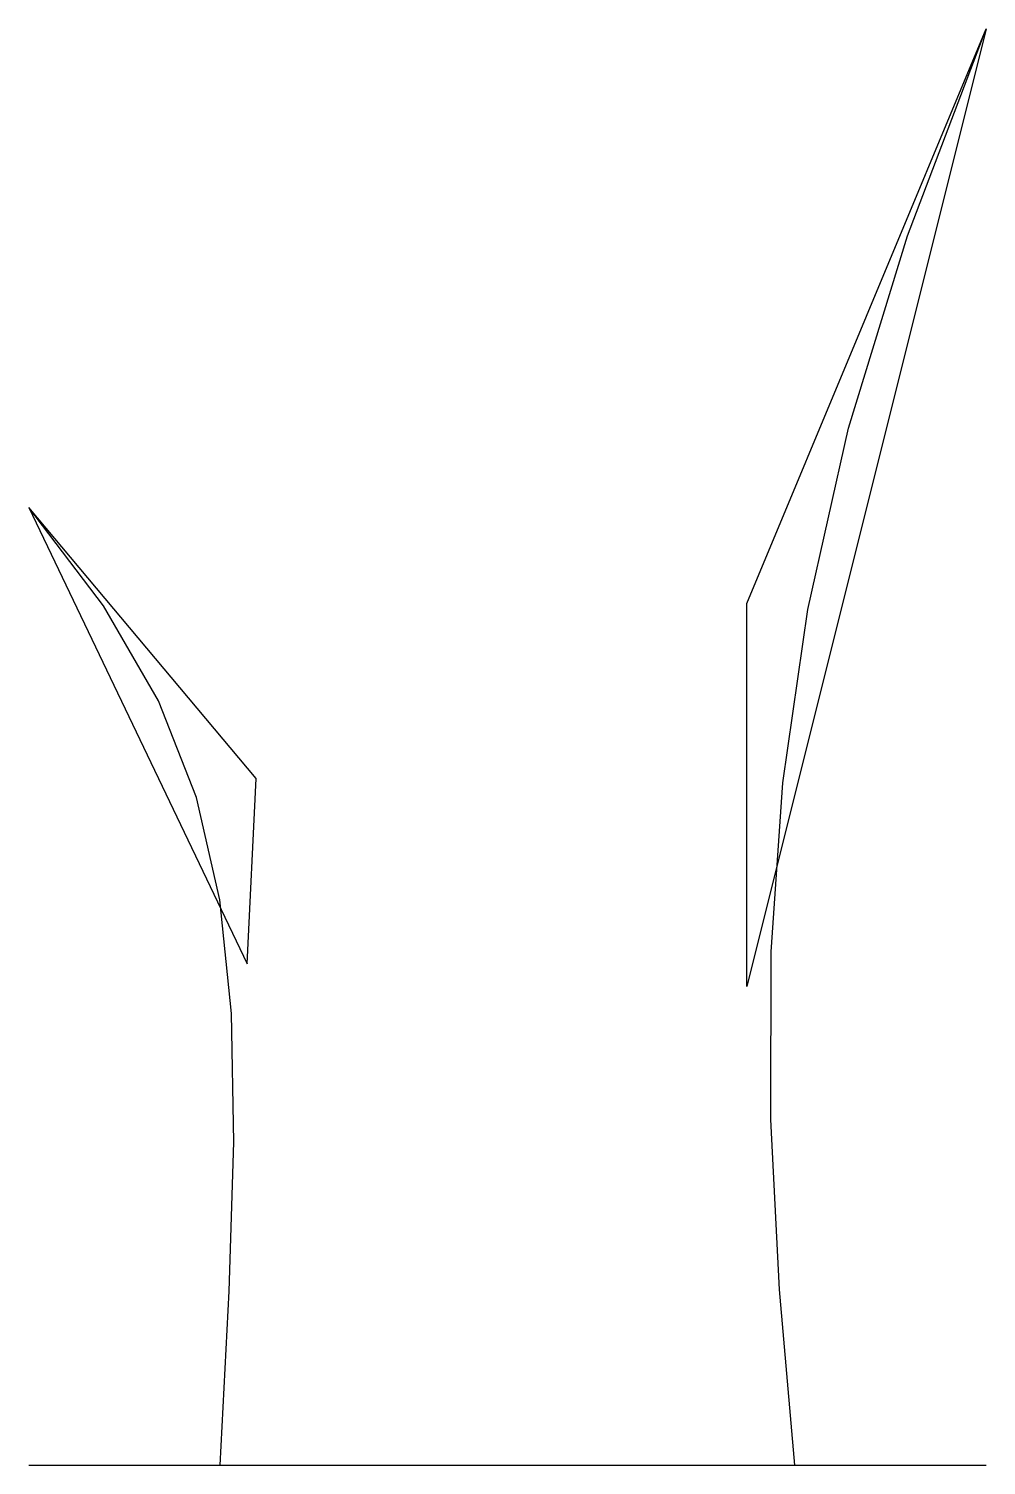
# Model space of a CAD drawing. Extents: x -1 to 1, y 0 to 3.
import ezdxf

# ---------------------------------------------------------------- set-up
doc = ezdxf.new("R2010")
doc.units = 0
doc.layers.get('0').update_dxf_attribs({"linetype": 'CONTINUOUS'})

msp = doc.modelspace()

# ---------------------------------------------------------------- linework, layer by layer
at = {"color": 0}
msp.add_line((-1, 0), (1, 0), dxfattribs=at)
for points in [[(0.6, 0), (0.6, 0), (0.568, 0.3668), (0.55, 0.7219), (0.5508, 1.0723), (0.575, 1.425), (0.6273, 1.7871), (0.7125, 2.1656), (0.8352, 2.5676), (1, 3), (0.5, 1), (0.5, 1.8), (1, 3)], [(-0.6, 0), (-0.6, 0), (-0.5815, 0.3634), (-0.5719, 0.6747), (-0.5765, 0.9438), (-0.6006, 1.1805), (-0.6497, 1.3947), (-0.7291, 1.5961), (-0.844, 1.7946), (-1, 2), (-0.5436, 1.0473), (-0.5247, 1.4341), (-1, 2)]]:
    msp.add_lwpolyline(points, dxfattribs=at)

doc.saveas('drawing.dxf')
